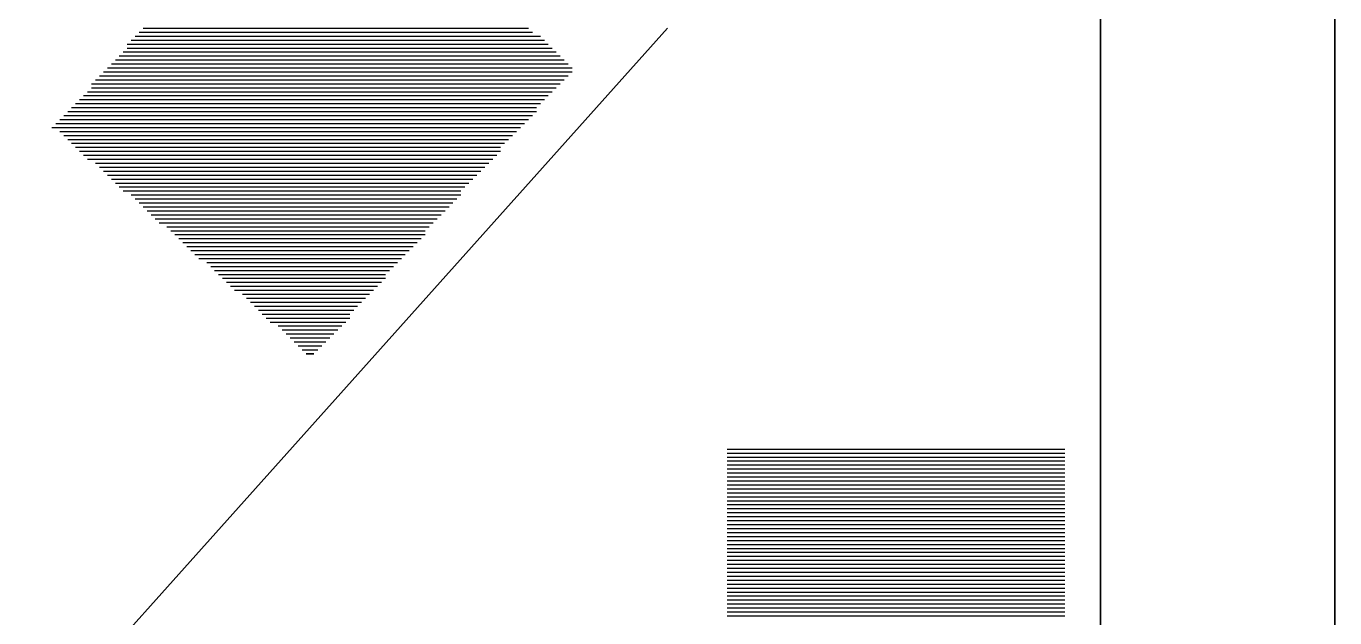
# Model space of a CAD drawing. Extents: x 1 to 210, y 1 to 298.
# Drawn here: x 182.59 to 210.48, y 246.59 to 259.21 of the extents above; entities that cross this region are included whole.
import ezdxf

# ---------------------------------------------------------------- set-up
doc = ezdxf.new("R2010")
doc.units = 0

msp = doc.modelspace()

# ---------------------------------------------------------------- linework, layer by layer
at = {"layer": 'P00109'}
msp.add_lwpolyline([(173.90533, 234.187993), (196.257336, 259.164661), (173.90533, 234.187993)], dxfattribs=at)
at = {"layer": 'P00313'}
msp.add_lwpolyline([(197.527327, 250.189994), (204.724003, 250.189994)], dxfattribs=at)
at = {"layer": 'P00314'}
msp.add_lwpolyline([(197.527327, 250.105325), (204.724003, 250.105325)], dxfattribs=at)
at = {"layer": 'P00315'}
msp.add_lwpolyline([(197.527327, 250.020662), (204.724003, 250.020662)], dxfattribs=at)
at = {"layer": 'P00316'}
msp.add_lwpolyline([(197.527327, 249.935993), (204.724003, 249.935993)], dxfattribs=at)
at = {"layer": 'P00317'}
msp.add_lwpolyline([(197.527327, 249.851325), (204.724003, 249.851325)], dxfattribs=at)
at = {"layer": 'P00318'}
msp.add_lwpolyline([(197.527327, 249.766661), (204.724003, 249.766661)], dxfattribs=at)
at = {"layer": 'P00319'}
msp.add_lwpolyline([(197.527327, 249.681993), (204.724003, 249.681993)], dxfattribs=at)
at = {"layer": 'P00320'}
msp.add_lwpolyline([(197.527327, 249.597324), (204.724003, 249.597324)], dxfattribs=at)
at = {"layer": 'P00321'}
msp.add_lwpolyline([(197.527327, 249.512661), (204.724003, 249.512661)], dxfattribs=at)
at = {"layer": 'P00322'}
msp.add_lwpolyline([(197.527327, 249.427992), (204.724003, 249.427992)], dxfattribs=at)
at = {"layer": 'P00323'}
msp.add_lwpolyline([(197.527327, 249.343329), (204.724003, 249.343329)], dxfattribs=at)
at = {"layer": 'P00324'}
msp.add_lwpolyline([(197.527327, 249.25866), (204.724003, 249.25866)], dxfattribs=at)
at = {"layer": 'P00325'}
msp.add_lwpolyline([(197.527327, 249.173992), (204.724003, 249.173992)], dxfattribs=at)
at = {"layer": 'P00326'}
msp.add_lwpolyline([(197.527327, 249.089329), (204.724003, 249.089329)], dxfattribs=at)
at = {"layer": 'P00327'}
msp.add_lwpolyline([(197.527327, 249.00466), (204.724003, 249.00466)], dxfattribs=at)
at = {"layer": 'P00328'}
msp.add_lwpolyline([(197.527327, 248.919991), (204.724003, 248.919991)], dxfattribs=at)
at = {"layer": 'P00329'}
msp.add_lwpolyline([(197.527327, 248.835328), (204.724003, 248.835328)], dxfattribs=at)
at = {"layer": 'P00330'}
msp.add_lwpolyline([(197.527327, 248.75066), (204.724003, 248.75066)], dxfattribs=at)
at = {"layer": 'P00331'}
msp.add_lwpolyline([(197.527327, 248.665991), (204.724003, 248.665991)], dxfattribs=at)
at = {"layer": 'P00332'}
msp.add_lwpolyline([(197.527327, 248.581328), (204.724003, 248.581328)], dxfattribs=at)
at = {"layer": 'P00333'}
msp.add_lwpolyline([(197.527327, 248.496659), (204.724003, 248.496659)], dxfattribs=at)
at = {"layer": 'P00334'}
msp.add_lwpolyline([(197.527327, 248.411996), (204.724003, 248.411996)], dxfattribs=at)
at = {"layer": 'P00335'}
msp.add_lwpolyline([(197.527327, 248.327327), (204.724003, 248.327327)], dxfattribs=at)
at = {"layer": 'P00336'}
msp.add_lwpolyline([(197.527327, 248.242659), (204.724003, 248.242659)], dxfattribs=at)
at = {"layer": 'P00337'}
msp.add_lwpolyline([(197.527327, 248.157995), (204.724003, 248.157995)], dxfattribs=at)
at = {"layer": 'P00338'}
msp.add_lwpolyline([(197.527327, 248.073327), (204.724003, 248.073327)], dxfattribs=at)
at = {"layer": 'P00339'}
msp.add_lwpolyline([(197.527327, 247.988658), (204.724003, 247.988658)], dxfattribs=at)
at = {"layer": 'P00340'}
msp.add_lwpolyline([(197.527327, 247.903995), (204.724003, 247.903995)], dxfattribs=at)
at = {"layer": 'P00341'}
msp.add_lwpolyline([(197.527327, 247.819326), (204.724003, 247.819326)], dxfattribs=at)
at = {"layer": 'P00342'}
msp.add_lwpolyline([(197.527327, 247.734658), (204.724003, 247.734658)], dxfattribs=at)
at = {"layer": 'P00343'}
msp.add_lwpolyline([(197.527327, 247.649995), (204.724003, 247.649995)], dxfattribs=at)
at = {"layer": 'P00344'}
msp.add_lwpolyline([(197.527327, 247.565326), (204.724003, 247.565326)], dxfattribs=at)
at = {"layer": 'P00345'}
msp.add_lwpolyline([(197.527327, 247.480657), (204.724003, 247.480657)], dxfattribs=at)
at = {"layer": 'P00346'}
msp.add_lwpolyline([(197.527327, 247.395994), (204.724003, 247.395994)], dxfattribs=at)
at = {"layer": 'P00347'}
msp.add_lwpolyline([(197.527327, 247.311326), (204.724003, 247.311326)], dxfattribs=at)
at = {"layer": 'P00348'}
msp.add_lwpolyline([(197.527327, 247.226662), (204.724003, 247.226662)], dxfattribs=at)
at = {"layer": 'P00349'}
msp.add_lwpolyline([(197.527327, 247.141994), (204.724003, 247.141994)], dxfattribs=at)
at = {"layer": 'P00350'}
msp.add_lwpolyline([(197.527327, 247.057325), (204.724003, 247.057325)], dxfattribs=at)
at = {"layer": 'P00351'}
msp.add_lwpolyline([(197.527327, 246.972662), (204.724003, 246.972662)], dxfattribs=at)
at = {"layer": 'P00352'}
msp.add_lwpolyline([(197.527327, 246.887993), (204.724003, 246.887993)], dxfattribs=at)
at = {"layer": 'P00353'}
msp.add_lwpolyline([(197.527327, 246.803325), (204.724003, 246.803325)], dxfattribs=at)
at = {"layer": 'P00354'}
msp.add_lwpolyline([(197.527327, 246.718661), (204.724003, 246.718661)], dxfattribs=at)
at = {"layer": 'P00355'}
msp.add_lwpolyline([(197.527327, 246.633993), (204.724003, 246.633993)], dxfattribs=at)
at = {"layer": 'P01830'}
msp.add_lwpolyline([(185.081339, 259.164661), (193.293994, 259.164661)], dxfattribs=at)
at = {"layer": 'P01831'}
msp.add_lwpolyline([(184.996654, 259.079992), (193.378657, 259.079992)], dxfattribs=at)
at = {"layer": 'P01832'}
msp.add_lwpolyline([(184.911991, 258.995327), (193.548005, 258.995327)], dxfattribs=at)
at = {"layer": 'P01833'}
msp.add_lwpolyline([(184.827327, 258.910661), (193.632668, 258.910661)], dxfattribs=at)
at = {"layer": 'P01834'}
msp.add_lwpolyline([(184.742664, 258.825992), (193.717332, 258.825992)], dxfattribs=at)
at = {"layer": 'P01835'}
msp.add_lwpolyline([(184.742664, 258.741326), (193.801995, 258.741326)], dxfattribs=at)
at = {"layer": 'P01836'}
msp.add_lwpolyline([(184.658001, 258.65666), (193.886658, 258.65666)], dxfattribs=at)
at = {"layer": 'P01837'}
msp.add_lwpolyline([(184.573338, 258.571994), (193.971321, 258.571994)], dxfattribs=at)
at = {"layer": 'P01838'}
msp.add_lwpolyline([(184.488653, 258.487326), (194.056006, 258.487326)], dxfattribs=at)
at = {"layer": 'P01839'}
msp.add_lwpolyline([(184.40399, 258.40266), (194.140669, 258.40266)], dxfattribs=at)
at = {"layer": 'P01840'}
msp.add_lwpolyline([(184.319326, 258.317994), (194.225332, 258.317994)], dxfattribs=at)
at = {"layer": 'P01841'}
msp.add_lwpolyline([(184.234663, 258.233325), (194.225332, 258.233325)], dxfattribs=at)
at = {"layer": 'P01842'}
msp.add_lwpolyline([(184.15, 258.148659), (194.140669, 258.148659)], dxfattribs=at)
at = {"layer": 'P01843'}
msp.add_lwpolyline([(184.065337, 258.063993), (194.056006, 258.063993)], dxfattribs=at)
at = {"layer": 'P01844'}
msp.add_lwpolyline([(183.980652, 257.979328), (193.971321, 257.979328)], dxfattribs=at)
at = {"layer": 'P01845'}
msp.add_lwpolyline([(183.980652, 257.894659), (193.886658, 257.894659)], dxfattribs=at)
at = {"layer": 'P01846'}
msp.add_lwpolyline([(183.895989, 257.809993), (193.801995, 257.809993)], dxfattribs=at)
at = {"layer": 'P01847'}
msp.add_lwpolyline([(183.811326, 257.725327), (193.717332, 257.725327)], dxfattribs=at)
at = {"layer": 'P01848'}
msp.add_lwpolyline([(183.726662, 257.640658), (193.632668, 257.640658)], dxfattribs=at)
at = {"layer": 'P01849'}
msp.add_lwpolyline([(183.641999, 257.555993), (193.548005, 257.555993)], dxfattribs=at)
at = {"layer": 'P01850'}
msp.add_lwpolyline([(183.557336, 257.471327), (193.46332, 257.471327)], dxfattribs=at)
at = {"layer": 'P01851'}
msp.add_lwpolyline([(183.472673, 257.386661), (193.46332, 257.386661)], dxfattribs=at)
at = {"layer": 'P01852'}
msp.add_lwpolyline([(183.387988, 257.301992), (193.378657, 257.301992)], dxfattribs=at)
at = {"layer": 'P01853'}
msp.add_lwpolyline([(183.303325, 257.217326), (193.293994, 257.217326)], dxfattribs=at)
at = {"layer": 'P01854'}
msp.add_lwpolyline([(183.218661, 257.13266), (193.209331, 257.13266)], dxfattribs=at)
at = {"layer": 'P01855'}
msp.add_lwpolyline([(183.133998, 257.047994), (193.124668, 257.047994)], dxfattribs=at)
at = {"layer": 'P01856'}
msp.add_lwpolyline([(183.303325, 256.963326), (193.040004, 256.963326)], dxfattribs=at)
at = {"layer": 'P01857'}
msp.add_lwpolyline([(183.387988, 256.87866), (192.95532, 256.87866)], dxfattribs=at)
at = {"layer": 'P01858'}
msp.add_lwpolyline([(183.472673, 256.793994), (192.870656, 256.793994)], dxfattribs=at)
at = {"layer": 'P01859'}
msp.add_lwpolyline([(183.557336, 256.709325), (192.785993, 256.709325)], dxfattribs=at)
at = {"layer": 'P01860'}
msp.add_lwpolyline([(183.641999, 256.624659), (192.70133, 256.624659)], dxfattribs=at)
at = {"layer": 'P01861'}
msp.add_lwpolyline([(183.726662, 256.539994), (192.70133, 256.539994)], dxfattribs=at)
at = {"layer": 'P01862'}
msp.add_lwpolyline([(183.811326, 256.455328), (192.616667, 256.455328)], dxfattribs=at)
at = {"layer": 'P01863'}
msp.add_lwpolyline([(183.895989, 256.370659), (192.532003, 256.370659)], dxfattribs=at)
at = {"layer": 'P01864'}
msp.add_lwpolyline([(184.065337, 256.285993), (192.447319, 256.285993)], dxfattribs=at)
at = {"layer": 'P01865'}
msp.add_lwpolyline([(184.15, 256.201327), (192.362655, 256.201327)], dxfattribs=at)
at = {"layer": 'P01866'}
msp.add_lwpolyline([(184.234663, 256.116659), (192.277992, 256.116659)], dxfattribs=at)
at = {"layer": 'P01867'}
msp.add_lwpolyline([(184.319326, 256.031993), (192.193329, 256.031993)], dxfattribs=at)
at = {"layer": 'P01868'}
msp.add_lwpolyline([(184.40399, 255.947327), (192.108666, 255.947327)], dxfattribs=at)
at = {"layer": 'P01869'}
msp.add_lwpolyline([(184.488653, 255.862661), (192.024003, 255.862661)], dxfattribs=at)
at = {"layer": 'P01870'}
msp.add_lwpolyline([(184.573338, 255.777992), (191.939339, 255.777992)], dxfattribs=at)
at = {"layer": 'P01871'}
msp.add_lwpolyline([(184.658001, 255.693326), (191.854655, 255.693326)], dxfattribs=at)
at = {"layer": 'P01872'}
msp.add_lwpolyline([(184.827327, 255.60866), (191.854655, 255.60866)], dxfattribs=at)
at = {"layer": 'P01873'}
msp.add_lwpolyline([(184.911991, 255.523995), (191.769991, 255.523995)], dxfattribs=at)
at = {"layer": 'P01874'}
msp.add_lwpolyline([(184.996654, 255.439326), (191.685328, 255.439326)], dxfattribs=at)
at = {"layer": 'P01875'}
msp.add_lwpolyline([(185.081339, 255.35466), (191.600665, 255.35466)], dxfattribs=at)
at = {"layer": 'P01876'}
msp.add_lwpolyline([(185.166002, 255.269994), (191.516002, 255.269994)], dxfattribs=at)
at = {"layer": 'P01877'}
msp.add_lwpolyline([(185.250665, 255.185325), (191.431339, 255.185325)], dxfattribs=at)
at = {"layer": 'P01878'}
msp.add_lwpolyline([(185.335328, 255.10066), (191.346654, 255.10066)], dxfattribs=at)
at = {"layer": 'P01879'}
msp.add_lwpolyline([(185.419991, 255.015994), (191.261991, 255.015994)], dxfattribs=at)
at = {"layer": 'P01880'}
msp.add_lwpolyline([(185.589339, 254.931328), (191.177327, 254.931328)], dxfattribs=at)
at = {"layer": 'P01881'}
msp.add_lwpolyline([(185.674003, 254.846659), (191.092664, 254.846659)], dxfattribs=at)
at = {"layer": 'P01882'}
msp.add_lwpolyline([(185.758666, 254.761993), (191.092664, 254.761993)], dxfattribs=at)
at = {"layer": 'P01883'}
msp.add_lwpolyline([(185.843329, 254.677327), (191.008001, 254.677327)], dxfattribs=at)
at = {"layer": 'P01884'}
msp.add_lwpolyline([(185.927992, 254.592659), (190.923338, 254.592659)], dxfattribs=at)
at = {"layer": 'P01885'}
msp.add_lwpolyline([(186.012655, 254.507993), (190.838653, 254.507993)], dxfattribs=at)
at = {"layer": 'P01886'}
msp.add_lwpolyline([(186.097319, 254.423327), (190.75399, 254.423327)], dxfattribs=at)
at = {"layer": 'P01887'}
msp.add_lwpolyline([(186.182003, 254.338661), (190.669326, 254.338661)], dxfattribs=at)
at = {"layer": 'P01888'}
msp.add_lwpolyline([(186.266667, 254.253992), (190.584663, 254.253992)], dxfattribs=at)
at = {"layer": 'P01889'}
msp.add_lwpolyline([(186.435993, 254.169326), (190.5, 254.169326)], dxfattribs=at)
at = {"layer": 'P01890'}
msp.add_lwpolyline([(186.520656, 254.084661), (190.415337, 254.084661)], dxfattribs=at)
at = {"layer": 'P01891'}
msp.add_lwpolyline([(186.60532, 253.999992), (190.330652, 253.999992)], dxfattribs=at)
at = {"layer": 'P01892'}
msp.add_lwpolyline([(186.690004, 253.915326), (190.245989, 253.915326)], dxfattribs=at)
at = {"layer": 'P01893'}
msp.add_lwpolyline([(186.774668, 253.83066), (190.245989, 253.83066)], dxfattribs=at)
at = {"layer": 'P01894'}
msp.add_lwpolyline([(186.859331, 253.745994), (190.161326, 253.745994)], dxfattribs=at)
at = {"layer": 'P01895'}
msp.add_lwpolyline([(186.943994, 253.661326), (190.076662, 253.661326)], dxfattribs=at)
at = {"layer": 'P01896'}
msp.add_lwpolyline([(187.028657, 253.57666), (189.991999, 253.57666)], dxfattribs=at)
at = {"layer": 'P01897'}
msp.add_lwpolyline([(187.198005, 253.491994), (189.907336, 253.491994)], dxfattribs=at)
at = {"layer": 'P01898'}
msp.add_lwpolyline([(187.282668, 253.407328), (189.822673, 253.407328)], dxfattribs=at)
at = {"layer": 'P01899'}
msp.add_lwpolyline([(187.367332, 253.322659), (189.737988, 253.322659)], dxfattribs=at)
at = {"layer": 'P01900'}
msp.add_lwpolyline([(187.451995, 253.237993), (189.653325, 253.237993)], dxfattribs=at)
at = {"layer": 'P01901'}
msp.add_lwpolyline([(187.536658, 253.153327), (189.568661, 253.153327)], dxfattribs=at)
at = {"layer": 'P01902'}
msp.add_lwpolyline([(187.621321, 253.068659), (189.483998, 253.068659)], dxfattribs=at)
at = {"layer": 'P01903'}
msp.add_lwpolyline([(187.706006, 252.983993), (189.483998, 252.983993)], dxfattribs=at)
at = {"layer": 'P01904'}
msp.add_lwpolyline([(187.790669, 252.899324), (189.399335, 252.899324)], dxfattribs=at)
at = {"layer": 'P01905'}
msp.add_lwpolyline([(187.959996, 252.814661), (189.314672, 252.814661)], dxfattribs=at)
at = {"layer": 'P01906'}
msp.add_lwpolyline([(188.044659, 252.729992), (189.229987, 252.729992)], dxfattribs=at)
at = {"layer": 'P01907'}
msp.add_lwpolyline([(188.129322, 252.645329), (189.145324, 252.645329)], dxfattribs=at)
at = {"layer": 'P01908'}
msp.add_lwpolyline([(188.213985, 252.560661), (189.060661, 252.560661)], dxfattribs=at)
at = {"layer": 'P01909'}
msp.add_lwpolyline([(188.29867, 252.475992), (188.975997, 252.475992)], dxfattribs=at)
at = {"layer": 'P01910'}
msp.add_lwpolyline([(188.383333, 252.391329), (188.891334, 252.391329)], dxfattribs=at)
at = {"layer": 'P01911'}
msp.add_lwpolyline([(188.467997, 252.30666), (188.806671, 252.30666)], dxfattribs=at)
at = {"layer": 'P01912'}
msp.add_lwpolyline([(188.55266, 252.221992), (188.721986, 252.221992), (188.55266, 252.221992)], dxfattribs=at)
at = {"layer": 'P04348'}
msp.add_lwpolyline([(210.481339, 297.603326), (210.481339, 0.592664), (210.481339, 297.603326)], dxfattribs=at)
at = {"layer": 'P04352'}
msp.add_lwpolyline([(205.485993, 292.607992), (205.485993, 5.588009), (205.485993, 292.607992)], dxfattribs=at)

doc.saveas('drawing.dxf')
